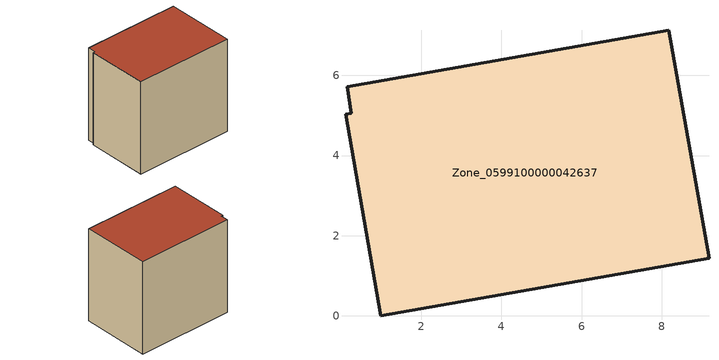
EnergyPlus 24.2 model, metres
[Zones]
Zone_0599100000042637
 floor ground (C_G): 0.16,5.72 8.18,7.13 9.18,1.44 0.99,0 0.12,5.03 0.26,5.06 z0
 wall outside (C_F): 9.18,1.44 8.18,7.13 0.16,5.72 0.26,5.06 0.12,5.03 0.99,0 9.18,1.44 z0:7.88
 roof outside (C_R): 8.18,7.13 0.16,5.72 0.26,5.06 0.12,5.03 0.99,0 9.18,1.44 z7.88
[BUILDING]
Pand.0599100000042637: North Axis=0; Terrain=City; Loads Convergence Tolerance Value=0.04; Temperature Convergence Tolerance Value=0.4; Solar Distribution=FullExterior; Maximum Number of Warmup Days=25; Minimum Number of Warmup Days=1
[Site:Location]
Rotterdam.The.Hague.AP_ZH_NLD Design_Conditions: Latitude=51.96; Longitude=4.45; Time Zone=1; Elevation=-4.5
[SITE:GROUNDTEMPERATURE:BUILDINGSURFACE]
18, 18, 18, 18, 18, 18, 18, 18, 18, 18, 18, 18
[MATERIAL] Thermal Absorptance=0.9; Solar Absorptance=0.7; Visible Absorptance=0.7
Name | Roughness | Thickness | Conductivity | Density | Specific Heat
G.TI.1946 | MediumSmooth | 0.15 | 1 | 540 | 1210
F.TI.1946 | Rough | 0.3 | 0.857143 | 1920 | 840
R.TI.1946 | MediumRough | 0.2 | 0.1 | 1500 | 1000
[CONSTRUCTION]
C_G: G.TI.1946
C_F: F.TI.1946
C_R: R.TI.1946
[ZONE]
Zone_0599100000042637: Type=1; Multiplier=1; Ceiling Height=Autocalculate; Volume=Autocalculate; Floor Area=autocalculate; Part of Total Floor Area=Yes
[ZONEINFILTRATION:DESIGNFLOWRATE]
Infil_Zone_0599100000042637: Zone or ZoneList or Space or SpaceList=Zone_0599100000042637; Schedule=AlwaysOn; Design Flow Rate Calculation Method=Flow/Area; Flow Rate per Floor Area=0.003; Constant Term Coefficient=1; Temperature Term Coefficient=0; Velocity Term Coefficient=0; Velocity Squared Term Coefficient=0
[HVACTEMPLATE:ZONE:IDEALLOADSAIRSYSTEM]
Zone_0599100000042637: Maximum Heating Supply Air Temperature=50; Minimum Cooling Supply Air Temperature=13; Maximum Heating Supply Air Humidity Ratio=0.0156; Minimum Cooling Supply Air Humidity Ratio=0.0077; Heating Limit=NoLimit; Cooling Limit=NoLimit; Dehumidification Control Type=ConstantSensibleHeatRatio; Cooling Sensible Heat Ratio=0.7; Dehumidification Setpoint=60; Humidification Control Type=None; Humidification Setpoint=30; Outdoor Air Method=None; Outdoor Air Flow Rate per Person=0.00944; Outdoor Air Flow Rate per Zone Floor Area=0; Outdoor Air Flow Rate per Zone=0; Demand Controlled Ventilation Type=None; Outdoor Air Economizer Type=NoEconomizer; Heat Recovery Type=None; Sensible Heat Recovery Effectiveness=0.7; Latent Heat Recovery Effectiveness=0.65
[ZONECONTROL:THERMOSTAT]
ThermostatControl_Zone_0599100000042637: Zone or ZoneList=Zone_0599100000042637; Control Type Schedule=DualSetpointControlType; Control 1=Thermostat_Zone_0599100000042637; Temperature Difference Between Cutout And Setpoint=0
[THERMOSTATSETPOINT:DUALSETPOINT]
Thermostat_Zone_0599100000042637: Heating Setpoint Temperature Schedule=HeatingSetpoint_Zone_0599100000042637; Cooling Setpoint Temperature Schedule=CoolingSetpoint_Zone_0599100000042637
[SCHEDULE:COMPACT]
HeatingSetpoint_Zone_0599100000042637: Through: 12/31, For: AllDays, Until: 24:00, 21
CoolingSetpoint_Zone_0599100000042637: Through: 12/31, For: AllDays, Until: 24:00, 24
DualSetpointControlType: Through: 12/31, For: AllDays, Until: 24:00, 4
AlwaysOn: Through: 12/31, For: AllDays, Until: 24:00, 1
